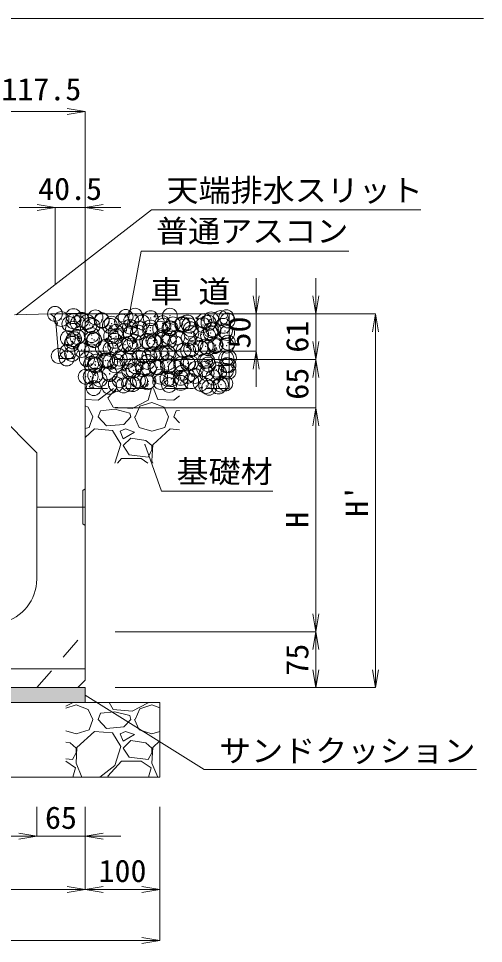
# Model space of a CAD drawing. Units: millimetres at full size. Extents: x 164402 to 209100, y 872507 to 885397.
# Drawn here: x 183353 to 183977, y 882104 to 883345 of the extents above; entities that cross this region are included whole.
import ezdxf
from ezdxf.enums import TextEntityAlignment as Align

# ---------------------------------------------------------------- set-up
doc = ezdxf.new("R2010")
doc.units = ezdxf.units.MM
doc.header["$LTSCALE"] = 40
doc.header["$PDMODE"] = 32
doc.header["$PDSIZE"] = 20
doc.linetypes.add('USER1', pattern=[1.35, 0.75, -0.6])
for name, color, linetype, lineweight in [('0_2', 7, 'Continuous', 13), ('ハッチング', 7, 'Continuous', 5), ('基礎', 7, 'Continuous', 13), ('寸法線', 7, 'Continuous', 13), ('本体', 2, 'Continuous', 13), ('補助線', 8, 'Continuous', 13)]:
    doc.layers.add(name, color=color, linetype=linetype, lineweight=lineweight)
doc.styles.add('ＭＳ 明朝', font='')
doc.styles.get('ＭＳ 明朝').set_extended_font_data('MS Mincho')

# ---------------------------------------------------------------- blocks, each defined once
blk = doc.blocks.new('open_arrow')
at = {"color": 0, "linetype": 'Continuous', "lineweight": -2}
blk.add_lwpolyline([(7.5, 1.25), (0, 0), (7.5, -1.25)], dxfattribs=at)

msp = doc.modelspace()

# ---------------------------------------------------------------- hatches: boundary and pattern name
at = {"layer": 'ハッチング'}
msp.add_hatch(color=8, dxfattribs=at).paths.add_polyline_path([(183012.69, 882447.29), (183012.69, 882427.29), (183442.69, 882427.29), (183442.69, 882447.29)])

# ---------------------------------------------------------------- linework, layer by layer
at = {"layer": '0_2'}
msp.add_line((183402.19, 882948.48), (183672.69, 882948.48), dxfattribs=at)
at = {"layer": '0_2', "linetype": 'USER1', "lineweight": 5}
for p, q in [((183442.69, 882898.48), (183635.69, 882898.48)), ((183442.69, 882848.48), (183635.69, 882848.48))]:
    msp.add_line(p, q, dxfattribs=at)
at = {"layer": '0_2', "lineweight": 20}
for p, q in [((182912.69, 882427.29), (183542.69, 882427.29)), ((183542.69, 882327.29), (183542.69, 882427.29)), ((182912.69, 882327.29), (183542.69, 882327.29))]:
    msp.add_line(p, q, dxfattribs=at)
at = {"layer": '0_2'}
msp.add_lwpolyline([(183012.69, 882427.29), (183442.69, 882427.29), (183442.69, 882447.29), (183012.69, 882447.29)], close=True, dxfattribs=at)
at = {"layer": 'ハッチング'}
for p, q in [((183498.47, 882947.78), (183499.05, 882948.48)), ((183498.47, 882947.76), (183501.5, 882947.5)), ((183503.09, 882947.79), (183502.96, 882948.48)), ((183517.75, 882947), (183520.28, 882945.3)), ((183518.05, 882947.65), (183520.2, 882948.48)), ((183520.35, 882945.27), (183521.38, 882948.34)), ((183534.9, 882944.59), (183537.35, 882947.51)), ((183534.9, 882944.58), (183537.94, 882944.31)), ((183539.52, 882944.6), (183538.94, 882947.79)), ((183545.7, 882948.48), (183548.01, 882948.12)), ((183571.34, 882941.4), (183573.79, 882944.32)), ((183571.34, 882941.39), (183574.38, 882941.12)), ((183575.96, 882941.41), (183575.37, 882944.6)), ((183590.76, 882942.93), (183593.29, 882941.23)), ((183591.05, 882943.58), (183594.61, 882944.95)), ((183593.36, 882941.2), (183594.39, 882944.27)), ((183597.4, 882941.08), (183601.35, 882945.2)), ((183597.71, 882940.41), (183602.23, 882939.71)), ((183602.34, 882940.43), (183601.78, 882945.25)), ((183607.78, 882938.22), (183610.23, 882941.13)), ((183612.4, 882938.23), (183611.81, 882941.41)), ((183403.26, 882935.68), (183405.91, 882936.7)), ((183403.42, 882933.77), (183404.59, 882932.98)), ((183404.66, 882932.96), (183405.69, 882936.03)), ((183475.07, 882930.62), (183477.6, 882928.91)), ((183475.36, 882931.26), (183478.92, 882932.63)), ((183477.67, 882928.89), (183478.7, 882931.96)), ((183548.37, 882927.2), (183551.93, 882928.56)), ((183550.68, 882924.82), (183551.71, 882927.89)), ((183607.78, 882938.2), (183610.81, 882937.94)), ((183432.64, 882915.94), (183435.09, 882918.86)), ((183432.64, 882915.93), (183435.68, 882915.66)), ((183432.68, 882914.88), (183436.24, 882916.25)), ((183434.99, 882912.5), (183436.02, 882915.57)), ((183437.26, 882915.95), (183436.67, 882919.14)), ((183469.08, 882912.76), (183471.53, 882915.67)), ((183473.7, 882912.77), (183473.11, 882915.95)), ((183548.08, 882926.55), (183550.6, 882924.84)), ((183621.08, 882922.48), (183623.61, 882920.78)), ((183621.38, 882923.13), (183624.93, 882924.49)), ((183623.68, 882920.75), (183624.71, 882923.82)), ((183432.39, 882914.23), (183434.91, 882912.53)), ((183441.48, 882908.41), (183445.44, 882912.53)), ((183441.8, 882907.74), (183446.32, 882907.04)), ((183446.43, 882907.76), (183445.87, 882912.58)), ((183469.08, 882912.74), (183472.11, 882912.48)), ((183495.7, 882900), (183499.66, 882904.13)), ((183500.64, 882899.35), (183500.08, 882904.17)), ((183505.39, 882910.16), (183507.92, 882908.46)), ((183505.51, 882909.55), (183508.55, 882909.29)), ((183505.52, 882909.57), (183507.96, 882912.49)), ((183505.69, 882910.81), (183509.24, 882912.18)), ((183507.99, 882908.43), (183509.02, 882911.5)), ((183510.14, 882909.58), (183509.55, 882912.76)), ((183541.95, 882906.38), (183544.4, 882909.3)), ((183541.95, 882906.37), (183544.99, 882906.1)), ((183546.57, 882906.39), (183545.98, 882909.58)), ((183578.39, 882903.19), (183580.84, 882906.11)), ((183578.39, 882903.18), (183581.42, 882902.91)), ((183578.4, 882906.1), (183580.93, 882904.39)), ((183578.69, 882906.74), (183582.25, 882908.11)), ((183581, 882904.37), (183582.03, 882907.44)), ((183583.01, 882903.2), (183582.42, 882906.39)), ((183614.83, 882900), (183617.28, 882902.92)), ((183619.45, 882900.02), (183618.86, 882903.2)), ((183462.71, 882893.78), (183465.24, 882892.07)), ((183463, 882894.43), (183466.56, 882895.79)), ((183465.31, 882892.05), (183466.34, 882895.12)), ((183496.01, 882899.33), (183500.53, 882898.63)), ((183536.01, 882890.36), (183539.57, 882891.72)), ((183538.32, 882887.98), (183539.35, 882891.05)), ((183549.91, 882891.59), (183553.87, 882895.72)), ((183550.23, 882890.93), (183554.75, 882890.22)), ((183554.86, 882890.94), (183554.3, 882895.77)), ((183614.83, 882899.99), (183617.86, 882899.72)), ((183444.31, 882877.74), (183443.72, 882880.93)), ((183480.75, 882874.56), (183480.16, 882877.74)), ((183535.72, 882889.71), (183538.24, 882888.01)), ((183604.13, 882883.18), (183608.09, 882887.31)), ((183604.45, 882882.52), (183608.96, 882881.82)), ((183609.07, 882882.53), (183608.51, 882887.36)), ((183608.72, 882885.64), (183611.25, 882883.94)), ((183609.02, 882886.29), (183612.57, 882887.66)), ((183611.32, 882883.91), (183612.35, 882886.98)), ((183442.69, 882877.45), (183442.73, 882877.45)), ((183476.13, 882874.54), (183478.58, 882877.46)), ((183476.13, 882874.53), (183479.16, 882874.26)), ((183493.03, 882873.33), (183495.56, 882871.62)), ((183493.33, 882873.97), (183496.88, 882875.34)), ((183495.63, 882871.6), (183496.66, 882874.67)), ((183512.56, 882871.36), (183515.01, 882874.28)), ((183512.56, 882871.34), (183515.6, 882871.08)), ((183517.18, 882871.37), (183516.6, 882874.55)), ((183549, 882868.17), (183551.45, 882871.09)), ((183549, 882868.15), (183552.04, 882867.89)), ((183553.62, 882868.18), (183553.03, 882871.36)), ((183566.04, 882869.26), (183568.57, 882867.55)), ((183566.33, 882869.91), (183569.89, 882871.27)), ((183568.64, 882867.53), (183569.67, 882870.6)), ((183585.44, 882864.98), (183587.89, 882867.9)), ((183590.06, 882864.99), (183589.47, 882868.18)), ((183448.22, 882850.52), (183452.17, 882854.64)), ((183450.35, 882856.94), (183452.88, 882855.24)), ((183450.64, 882857.59), (183454.2, 882858.95)), ((183453.16, 882849.87), (183452.6, 882854.69)), ((183452.95, 882855.21), (183453.98, 882858.28)), ((183523.36, 882852.87), (183525.88, 882851.17)), ((183523.65, 882853.52), (183527.21, 882854.89)), ((183525.96, 882851.14), (183526.99, 882854.21)), ((183585.44, 882864.97), (183588.47, 882864.7)), ((183621.87, 882861.78), (183624.91, 882861.51)), ((183621.88, 882861.79), (183624.32, 882864.71)), ((183626.49, 882861.8), (183625.91, 882864.99)), ((183448.53, 882849.85), (183453.05, 882849.15)), ((183460.04, 882832.71), (183480.44, 882848.48)), ((183473.24, 882835.76), (183484.69, 882848.48)), ((183531.16, 882846.93), (183527.09, 882832.71)), ((183528.93, 882848.48), (183531.16, 882846.93)), ((183534.09, 882848.48), (183540.3, 882833.73)), ((183596.36, 882848.8), (183596.85, 882848.48)), ((183596.66, 882849.45), (183600.21, 882850.82)), ((183599.43, 882848.48), (183599.99, 882850.14)), ((183442.69, 882833.54), (183460.04, 882832.71)), ((183480.36, 882823.57), (183473.24, 882835.76)), ((183527.09, 882832.71), (183505.76, 882821.53)), ((183515.92, 882824.58), (183532.17, 882829.66)), ((183532.17, 882829.66), (183548.43, 882823.57)), ((183540.3, 882833.73), (183561.64, 882832.71)), ((183561.64, 882832.71), (183569.14, 882838.51)), ((183442.69, 882825.12), (183446.83, 882823.57)), ((183446.83, 882823.57), (183452.92, 882810.36)), ((183460.04, 882810.36), (183463.08, 882818.49)), ((183482.39, 882820.52), (183463.08, 882818.49)), ((183505.76, 882821.53), (183480.36, 882823.57)), ((183502.71, 882815.44), (183482.39, 882820.52)), ((183509.82, 882810.36), (183515.92, 882824.58)), ((183548.43, 882823.57), (183554.52, 882810.36)), ((183561.64, 882810.36), (183564.68, 882818.49)), ((183569.14, 882818.96), (183564.68, 882818.49)), ((183447.84, 882796.13), (183452.92, 882810.36)), ((183471.21, 882798.17), (183460.04, 882810.36)), ((183503.72, 882810.36), (183494.58, 882800.2)), ((183503.72, 882810.36), (183502.71, 882815.44)), ((183508.8, 882810.36), (183514.9, 882796.13)), ((183549.44, 882796.13), (183554.52, 882810.36)), ((183569.14, 882802.17), (183561.64, 882810.36)), ((183442.69, 882794.62), (183447.84, 882796.13)), ((183454.96, 882794.1), (183442.69, 882782.9)), ((183479.34, 882792.07), (183454.96, 882794.1)), ((183494.58, 882800.2), (183471.21, 882798.17)), ((183490.52, 882773.78), (183479.34, 882792.07)), ((183496.61, 882794.1), (183489.5, 882791.05)), ((183489.5, 882791.05), (183493.56, 882780.89)), ((183508.8, 882790.04), (183496.61, 882794.1)), ((183514.9, 882796.13), (183532.17, 882791.05)), ((183532.17, 882791.05), (183549.44, 882796.13)), ((183556.56, 882794.1), (183533.19, 882772.77)), ((183569.14, 882793.05), (183556.56, 882794.1)), ((183493.56, 882780.89), (183508.8, 882790.04)), ((183503.72, 882781.91), (183493.56, 882771.75)), ((183524.04, 882778.86), (183503.72, 882781.91)), ((183532.17, 882771.75), (183524.04, 882778.86)), ((183482.42, 882748.47), (183490.52, 882773.78)), ((183493.56, 882771.75), (183501.69, 882759.56)), ((183533.19, 882772.77), (183532.17, 882751.43)), ((183532.17, 882765.65), (183532.17, 882771.75)), ((183486.12, 882748.47), (183491.53, 882754.48)), ((183491.53, 882754.48), (183517.95, 882754.48)), ((183501.69, 882759.56), (183527.09, 882756.51)), ((183517.95, 882754.48), (183526.63, 882748.47)), ((183527.09, 882756.51), (183532.17, 882765.65)), ((183532.17, 882751.43), (183533.42, 882748.47)), ((183425.49, 882427.12), (183416.69, 882422.51)), ((183416.69, 882419.73), (183430.57, 882424.07)), ((183425.54, 882427.29), (183425.49, 882427.12)), ((183430.57, 882424.07), (183446.83, 882417.97)), ((183456.51, 882427.29), (183460.04, 882427.12)), ((183460.04, 882427.12), (183460.25, 882427.29)), ((183480.36, 882417.97), (183474.92, 882427.29)), ((183527.09, 882427.12), (183505.76, 882415.94)), ((183509.82, 882404.77), (183515.92, 882418.99)), ((183515.92, 882418.99), (183532.17, 882424.07)), ((183527.14, 882427.29), (183527.09, 882427.12)), ((183532.17, 882424.07), (183542.69, 882420.12)), ((183446.83, 882417.97), (183452.92, 882404.77)), ((183460.04, 882404.77), (183463.08, 882412.89)), ((183482.39, 882414.93), (183463.08, 882412.89)), ((183505.76, 882415.94), (183480.36, 882417.97)), ((183502.71, 882409.85), (183482.39, 882414.93)), ((183503.72, 882404.77), (183502.71, 882409.85)), ((183447.84, 882390.54), (183452.92, 882404.77)), ((183471.21, 882392.57), (183460.04, 882404.77)), ((183494.58, 882394.61), (183471.21, 882392.57)), ((183503.72, 882404.77), (183494.58, 882394.61)), ((183508.8, 882404.77), (183514.9, 882390.54)), ((183416.69, 882389.54), (183430.57, 882385.46)), ((183430.57, 882385.46), (183447.84, 882390.54)), ((183454.96, 882388.51), (183431.59, 882367.17)), ((183479.34, 882386.48), (183454.96, 882388.51)), ((183490.52, 882368.19), (183479.34, 882386.48)), ((183496.61, 882388.51), (183489.5, 882385.46)), ((183489.5, 882385.46), (183493.56, 882375.3)), ((183493.56, 882375.3), (183508.8, 882384.45)), ((183508.8, 882384.45), (183496.61, 882388.51)), ((183514.9, 882390.54), (183532.17, 882385.46)), ((183532.17, 882385.46), (183542.69, 882388.56)), ((183422.44, 882373.27), (183416.69, 882374.13)), ((183430.57, 882366.16), (183422.44, 882373.27)), ((183503.72, 882376.32), (183493.56, 882366.16)), ((183524.04, 882373.27), (183503.72, 882376.32)), ((183532.17, 882366.16), (183524.04, 882373.27)), ((183542.69, 882375.85), (183533.19, 882367.17)), ((183425.49, 882350.92), (183430.57, 882360.06)), ((183431.59, 882367.17), (183430.57, 882345.84)), ((183430.57, 882360.06), (183430.57, 882366.16)), ((183482.39, 882342.79), (183490.52, 882368.19)), ((183493.56, 882366.16), (183501.69, 882353.97)), ((183527.09, 882350.92), (183532.17, 882360.06)), ((183533.19, 882367.17), (183532.17, 882345.84)), ((183532.17, 882360.06), (183532.17, 882366.16)), ((183416.69, 882351.97), (183425.49, 882350.92)), ((183416.69, 882348.65), (183429.56, 882339.74)), ((183430.57, 882345.84), (183438.38, 882327.29)), ((183473.24, 882328.57), (183491.53, 882348.89)), ((183491.53, 882348.89), (183517.95, 882348.89)), ((183501.69, 882353.97), (183527.09, 882350.92)), ((183517.95, 882348.89), (183531.16, 882339.74)), ((183532.17, 882345.84), (183539.98, 882327.29)), ((183429.56, 882339.74), (183426, 882327.29)), ((183462.32, 882327.29), (183482.39, 882342.79)), ((183531.16, 882339.74), (183527.6, 882327.29)), ((183473.99, 882327.29), (183473.24, 882328.57))]:
    msp.add_line(p, q, dxfattribs=at)
for p in [(183426.98, 882945.41), (183456.43, 882943.66), (183496.89, 882944.34), (183509.6, 882946.01), (183530.57, 882942.71), (183556.23, 882945.96), (183624.32, 882942.84), (183632.08, 882943.86), (183410.79, 882941.57), (183421.5, 882934.75), (183426.8, 882938.57), (183432.85, 882935.91), (183437.91, 882940.43), (183445.56, 882937.58), (183448.62, 882933.6), (183452.45, 882932.07), (183464.8, 882940.11), (183465.03, 882939.28), (183475.74, 882932.46), (183478.11, 882935.32), (183492.15, 882938.14), (183502.86, 882931.31), (183504.49, 882939.13), (183519.27, 882936.99), (183529.98, 882930.17), (183546.38, 882935.84), (183547.56, 882932.73), (183560.28, 882934.41), (183572.83, 882933.69), (183573.5, 882934.7), (183579.52, 882936.94), (183582, 882932.86), (183600.62, 882933.55), (183602.46, 882938.77), (183608.08, 882936.44), (183611.6, 882941.16), (183627.74, 882932.41), (183633.74, 882939.69), (183426.37, 882928.5), (183432.2, 882917.54), (183451.44, 882920.08), (183477.49, 882918.41), (183483.52, 882924.3), (183483.95, 882918.43), (183496.24, 882925.97), (183503.87, 882922.22), (183513.58, 882923.52), (183515.48, 882928.51), (183529.96, 882925.8), (183543.21, 882928.6), (183555.38, 882917.45), (183555.62, 882929.05), (183557.1, 882929.02), (183584.21, 882927.87), (183585, 882922.53), (183598.24, 882921.13), (183607.47, 882919.53), (183610.95, 882922.8), (183611.33, 882926.73), (183614.63, 882927.62), (183630.19, 882925.33), (183633.13, 882922.78), (183419.48, 882915.87), (183424.7, 882908.26), (183425.75, 882911.58), (183427.81, 882914.6), (183451.83, 882915.16), (183454.33, 882913.35), (183454.92, 882913.46), (183482.04, 882912.31), (183482.88, 882905.94), (183496.13, 882907.28), (183502.11, 882908.47), (183503.26, 882905.31), (183509.16, 882911.17), (183525.75, 882912.36), (183529.34, 882908.89), (183534.2, 882912.7), (183536.28, 882910.02), (183546.92, 882914.37), (183555, 882912.14), (183563.4, 882908.88), (183566.15, 882916.9), (183581.38, 882915.95), (183590.51, 882907.73), (183604.4, 882904.76), (183616.83, 882905.3), (183617.63, 882906.58), (183632.51, 882905.87), (183634.03, 882909.84), (183418.84, 882897.51), (183425.13, 882894.67), (183438.08, 882900.04), (183451.21, 882898.25), (183466.5, 882902.19), (183470.16, 882904.26), (183476.87, 882901.5), (183520.83, 882892.66), (183533.55, 882894.33), (183545.15, 882894.59), (183552.79, 882896.87), (183554.38, 882895.23), (183574.78, 882899.67), (183580.77, 882899.04), (183584.87, 882901.09), (183597.59, 882902.76), (183606.85, 882902.62), (183407.25, 882892.02), (183417.91, 882888.65), (183445.03, 882887.5), (183450.59, 882881.34), (183455.74, 882880.68), (183456.79, 882884.23), (183469.51, 882885.9), (183472.15, 882886.35), (183476.25, 882884.59), (183485.9, 882884.41), (183488.75, 882888.44), (183499.27, 882885.21), (183502.64, 882888.4), (183515.53, 882889.5), (183526.39, 882884.06), (183528.72, 882891.98), (183553.5, 882882.92), (183571.51, 882881.05), (183580.15, 882882.13), (183580.62, 882881.77), (183584.23, 882882.73), (183603.47, 882885.26), (183606.23, 882885.7), (183607.74, 882880.63), (183631.89, 882888.96), (183635.55, 882889.49), (183456.28, 882879.33), (183475.39, 882868.4), (183475.64, 882867.68), (183482.86, 882879.53), (183502.02, 882871.49), (183507.47, 882872.62), (183509.98, 882878.38), (183520.19, 882874.3), (183528.1, 882875.07), (183537.1, 882877.24), (183539.43, 882876.83), (183553.76, 882878.32), (183564.21, 882876.09), (183572.68, 882869.36), (183591.33, 882874.95), (183602.31, 882874.45), (183605.61, 882868.79), (183618.45, 882873.8), (183622.19, 882869.45), (183631.27, 882872.05), (183631.93, 882879.53), (183634.86, 882879.48), (183634.9, 882871.12), (183443.43, 882864.19), (183449.98, 882864.43), (183456.15, 882865.87), (183462.04, 882860.53), (183489.16, 882859.39), (183513.43, 882859.19), (183516.28, 882858.24), (183526.06, 882856.79), (183527.49, 882858.16), (183543.06, 882864.27), (183543.4, 882857.09), (183553.15, 882861.41), (183558.15, 882861.02), (183570.51, 882855.95), (183570.86, 882862.69), (183579.53, 882865.22), (183584.85, 882858.21), (183590.1, 882865.23), (183614.48, 882863.29), (183630.65, 882855.13), (183454.18, 882849.02), (183475.02, 882850.77), (183483.8, 882854.1), (183494.11, 882852.59), (183501.4, 882854.58), (183506.82, 882854.26), (183555.23, 882853.12), (183597.63, 882854.8), (183605, 882851.88), (183608.82, 882849.41), (183621.54, 882851.09), (183624.75, 882853.66)]:
    msp.add_point(p, dxfattribs=at)
at = {"layer": '基礎'}
msp.add_line((183402.19, 882948.48), (183396.19, 882948.36), dxfattribs=at)
at = {"layer": '寸法線'}
for p, q in [((183325.12, 883219.86), (183442.69, 883219.86)), ((183442.69, 882938.48), (183442.69, 883219.86)), ((183354.19, 883091.23), (183490.69, 883091.23)), ((183402.19, 882988.48), (183402.19, 883091.23)), ((183442.69, 882989.29), (183442.69, 883091.23)), ((183672.03, 882850.48), (183672.03, 882996.48)), ((183752.03, 882839.29), (183752.03, 882996.48)), ((183442.19, 882948.48), (183672.03, 882948.48)), ((183442.19, 882948.48), (183832.03, 882948.48)), ((183442.19, 882948.48), (183752.03, 882948.48)), ((183832.03, 882447.29), (183832.03, 882948.48)), ((183752.03, 882774.29), (183752.03, 882935.29)), ((183482.69, 882898.48), (183672.03, 882898.48)), ((183482.69, 882887.29), (183752.03, 882887.29)), ((183482.69, 882887.29), (183752.03, 882887.29)), ((183482.69, 882822.29), (183752.03, 882822.29)), ((183482.69, 882822.29), (183752.03, 882822.29)), ((183752.03, 882522.29), (183752.03, 882822.29)), ((183482.69, 882522.29), (183752.03, 882522.29)), ((183482.69, 882522.29), (183752.03, 882522.29)), ((183752.03, 882447.29), (183752.03, 882522.29)), ((183482.69, 882447.29), (183832.03, 882447.29)), ((183482.69, 882447.29), (183752.03, 882447.29)), ((183377.69, 882287.29), (183377.69, 882247.96)), ((183377.69, 882287.29), (183377.69, 882247.96)), ((183442.69, 882287.29), (183442.69, 882247.96)), ((183442.69, 882287.29), (183442.69, 882176.65)), ((183442.69, 882287.29), (183442.69, 882176.65)), ((183542.69, 882287.29), (183542.69, 882176.65)), ((183542.69, 882287.29), (183542.69, 882108.21)), ((183077.69, 882247.96), (183377.69, 882247.96)), ((183329.69, 882247.96), (183490.69, 882247.96)), ((183012.69, 882176.65), (183442.69, 882176.65)), ((183442.69, 882176.65), (183542.69, 882176.65)), ((182912.69, 882108.21), (183542.69, 882108.21))]:
    msp.add_line(p, q, dxfattribs=at)
at = {"layer": '寸法線', "lineweight": 9}
for points in [[(183290.08, 882952.21), (183290.08, 883344.52), (183976.93, 883344.52)], [(183350.28, 882947.35), (183531.67, 883087.88), (183892.81, 883087.88)]]:
    msp.add_lwpolyline(points, dxfattribs=at)
at = {"layer": '寸法線'}
for points in [[(183497.74, 882924.97), (183517.74, 883032.69), (183796.42, 883032.69)], [(183522.62, 882773.73), (183545.16, 882710.57), (183694.41, 882710.57)], [(183442.69, 882437.29), (183602.28, 882337.58), (183967.54, 882337.58)]]:
    msp.add_lwpolyline(points, dxfattribs=at)
at = {"layer": '本体'}
for p, q in [((183396.19, 882948.36), (183347.88, 882947.39)), ((183396.19, 882948.36), (183402.69, 882942.5)), ((183402.69, 882942.5), (183407.19, 882888.48)), ((183427.69, 882888.48), (183432.69, 882898.48)), ((183432.69, 882898.48), (183442.69, 882898.48)), ((183442.69, 882457.29), (183442.69, 882898.48)), ((183407.19, 882888.48), (183427.69, 882888.48)), ((183317.69, 882822.29), (183377.69, 882762.29)), ((183377.69, 882592.81), (183377.69, 882762.29)), ((183432.69, 882447.29), (183442.69, 882457.29)), ((183022.69, 882447.29), (183432.69, 882447.29))]:
    msp.add_line(p, q, dxfattribs=at)
at = {"layer": '本体', "lineweight": 9}
for p, q in [((183442.69, 882713.79), (183439.49, 882711.79)), ((183439.49, 882711.79), (183439.49, 882666.79)), ((183439.49, 882666.79), (183442.69, 882664.79)), ((183012.69, 882472.29), (183442.69, 882472.29))]:
    msp.add_line(p, q, dxfattribs=at)
at = {"layer": '本体', "linetype": 'USER1', "lineweight": 9}
msp.add_line((183377.69, 882447.29), (183442.69, 882522.29), dxfattribs=at)
at = {"layer": '本体'}
msp.add_arc((183317.69, 882592.81), 60, 283.34236, 0, dxfattribs=at)
at = {"layer": '補助線'}
for p, q in [((183442.69, 882949.29), (183396.19, 882948.36)), ((183442.69, 882898.48), (183442.69, 882949.29)), ((183635.69, 882848.48), (183635.69, 882948.48)), ((183442.69, 882689.29), (183377.69, 882689.29))]:
    msp.add_line(p, q, dxfattribs=at)
msp.add_point((183402.19, 882948.48), dxfattribs=at)

# ---------------------------------------------------------------- block references
at = {"layer": '寸法線'}
for p, xscale, yscale, rotation in [((183442.69, 883219.86), 3.2, 3.2, 180), ((183402.19, 883091.23), 3.2, 3.2, 180), ((183672.03, 882948.48), 3.2, 3.2, 90), ((183752.03, 882948.48), 3.2, 3.2, 90), ((183832.03, 882948.48), 3.2, 3.2, 270), ((183497.74, 882924.97), 0.16, 0.16, 79.5), ((183752.03, 882887.29), 3.2, 3.2, 90), ((183672.03, 882898.48), 3.2, 3.2, 270), ((183752.03, 882887.29), 3.2, 3.2, 270), ((183752.03, 882822.29), 3.2, 3.2, 270), ((183752.03, 882822.29), 3.2, 3.2, 270), ((183522.62, 882773.73), 0.16, 0.16, 289.6), ((183752.03, 882522.29), 3.2, 3.2, 90), ((183752.03, 882522.29), 3.2, 3.2, 270), ((183752.03, 882447.29), 3.2, 3.2, 90), ((183832.03, 882447.29), 3.2, 3.2, 90), ((183442.69, 882437.29), 0.16, 0.16, 328), ((183377.69, 882247.96), 3.2, 3.2, 180), ((183377.69, 882247.96), 3.2, 3.2, 180), ((183442.69, 882176.65), 3.2, 3.2, 180), ((183542.69, 882176.65), 3.2, 3.2, 180), ((183542.69, 882108.21), 3.2, 3.2, 180)]:
    msp.add_blockref('open_arrow', p, dxfattribs=dict(at, xscale=xscale, yscale=yscale, rotation=rotation))
at = {"layer": '寸法線', "xscale": 3.2, "yscale": 3.2}
for p in [(183442.69, 883091.23), (183442.69, 882247.96), (183442.69, 882176.65)]:
    msp.add_blockref('open_arrow', p, dxfattribs=at)

# ---------------------------------------------------------------- texts
at = {"layer": '0_2', "style": 'ＭＳ 明朝', "width": 1.05}
msp.add_text('車 道', height=30.02, dxfattribs=at).set_placement((183530.01, 882954.39), align=Align.BOTTOM_LEFT)
at = {"layer": '寸法線', "style": 'ＭＳ 明朝', "width": 1.05}
for s, p in [('117.5', (183383.91, 883249.86)), ('40.5', (183422.44, 883116.23)), ('65', (183410.19, 882272.96)), ('100', (183492.69, 882201.65))]:
    msp.add_text(s, height=30.02, dxfattribs=at).set_placement(p, align=Align.MIDDLE_CENTER)
for s, p in [('天端排水スリット', (183551.67, 883129.19)), ('普通アスコン', (183537.74, 883074.52)), ('基礎材', (183565.16, 882752.05)), ('サンドクッション', (183622.28, 882377.69))]:
    msp.add_text(s, height=30.02, dxfattribs=at).set_placement(p, align=Align.TOP_LEFT)
for s, p in [('50', (183649.39, 882923.48)), ('61', (183727.03, 882917.88)), ('65', (183727.03, 882854.79)), ("H'", (183807.03, 882697.88)), ('H', (183727.03, 882672.29)), ('75', (183727.03, 882484.79))]:
    msp.add_text(s, height=30.02, rotation=90, dxfattribs=at).set_placement(p, align=Align.MIDDLE_CENTER)

doc.saveas('drawing.dxf')
